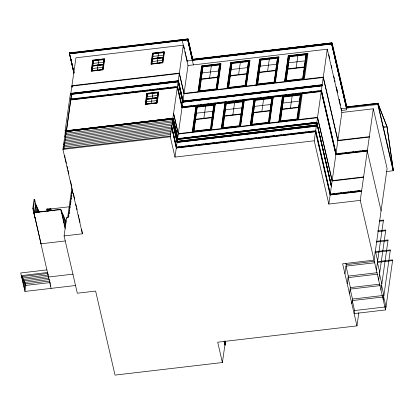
<?xml version="1.0" encoding="UTF-8"?>
<svg xmlns="http://www.w3.org/2000/svg" width="414" height="414" viewBox="0 0 414 414"><rect width="100%" height="100%" fill="white"/><g stroke="black" fill="none" stroke-linecap="round" stroke-linejoin="round"><path stroke-width="0.62" d="M386.712 171.51L393.129 170.754L377.822 104.442L377.925 103.681L346.72 107.366L331.857 42.984L192.35 59.585L331.857 42.984M393.129 170.754L393.238 169.988L377.925 103.681M21.838 277.892L21.766 275.45M22.356 280.154L22.656 278.073L22.263 276.381M35.521 218.825L34.771 217.102L32.784 208.506L34.051 199.62M22.879 282.41L23.298 279.486L22.905 277.794M34.667 199.548L35.645 203.802L34.383 212.692L33.399 208.433L34.667 199.548L33.938 199.631M23.401 284.666L23.934 280.935L23.541 279.243M23.924 286.923L24.561 282.431L24.172 280.733M35.05 212.434L36.044 205.473M24.442 289.179L25.192 283.921L24.799 282.229M35.868 212.63L36.675 206.938M75.684 285.494L24.964 291.435L25.823 285.417L25.43 283.725M36.768 212.196L37.312 208.402M37.586 212.392L37.943 209.867M50.539 210.535A1.713 1.418 8.1 0 0 48.536 209.318L47.45 209.872L47.186 210.928L46.932 209.008L50.736 208.563L51.212 210.633M73.92 73.294L69.298 52.873L188.054 38.952L192.712 59.544L187.966 38.895L192.665 59.59M48.267 211.218L48.536 209.318M51.031 210.669L50.736 208.563M65.697 131.812L65.36 131.854L65.122 130.819L70.333 94.232L178.372 81.542M70.463 94.314L70.509 93.994L178.331 81.356L178.284 81.672L70.442 94.221M65.469 133.634L65.179 132.376L65.66 132.071M224.046 341.271L224.9 344.965L222.401 362.519L115.03 375.105L95.629 291.073L77.314 293.221L64.092 235.944L82.407 233.796L62.918 149.382L65.635 129.955M70.778 93.652L70.732 93.968M63.42 147.845L63.565 146.825M63.854 144.791L63.994 143.782M65.008 136.646L65.153 135.632M65.443 133.598L65.624 132.325L65.179 132.376M174.982 157.108L176.271 148.046L315.52 131.724L314.231 140.786L174.982 157.108L170.289 136.791L172.788 119.237L66.266 131.533L173.005 118.771L177.658 139.337L172.964 118.58M66.349 131.466L66.375 130.767L173.078 118.259L177.766 138.576L316.793 122.28L331.443 185.741M66.421 130.959L71.56 94.087L70.939 99.205L70.872 98.92M63.813 149.273L70.763 99.686M47.967 274.756L48.091 273.882M48.635 275.978L48.485 277.018L73.061 274.135M50.068 283.859L50.223 282.736M65.138 228.6L60.791 209.313L34.424 212.403M61.143 211.295L61.293 210.24L61.81 212.496M50.586 286.115L50.751 284.946M61.66 213.552L61.919 211.735L62.442 213.991M62.183 215.808L62.55 213.231L63.073 215.487M62.705 218.064L63.182 214.721L63.699 216.983M63.228 220.32L63.808 216.217L64.33 218.473M63.746 222.582L64.439 217.712L64.962 219.969M64.268 224.838L65.07 219.208L65.593 221.464M64.791 227.095L65.702 220.698L66.049 222.204M64.092 235.944L66.701 217.624L68.377 217.428L72.336 189.602M67.632 217.66L71.896 187.708M68.729 216.915L68.91 215.653M69.179 213.753L69.361 212.491M69.542 211.223L69.718 209.96M69.992 208.061L70.168 206.798M70.442 204.899L70.618 203.636M70.799 202.368L70.98 201.106M71.249 199.206L71.431 197.944M71.612 196.676L71.788 195.413M72.062 193.514L72.238 192.251M92.369 68.538L102.967 67.291L103.319 64.832L103.231 64.455L92.627 65.697L92.001 71.094L93.373 60.475L103.976 59.233L103.79 61.531M92.824 65.334L93.373 60.475M97.3 70.473L97.942 64.977M98.03 65.355L98.76 60.232M102.874 67.932L102.605 69.852L103.976 59.233M103.422 64.092L103.697 62.172L93.093 63.414M82.407 233.796L81.646 229.258M147.42 93.714L145.961 103.961L156.564 102.713L158.019 92.472L147.42 93.714L146.779 99.215L157.377 97.968L158.019 92.472M152.14 61.526L162.743 60.284L163.018 57.349L152.419 58.591L151.778 64.087L153.149 53.468L163.747 52.226L162.376 62.845M146.049 104.333L146.675 98.936L157.279 97.694L156.647 103.091M152.595 58.327L153.149 53.468M151.348 103.712L151.99 98.216M152.078 98.589L152.807 93.471M157.17 62.83L157.703 58.069M158.536 53.225L157.806 58.348L157.718 57.97M163.287 56.444L163.106 57.722L152.507 58.969M163.742 53.24L163.473 55.165L152.869 56.407M70.897 99.018L177.596 86.505L182.284 106.822L182.176 107.588L177.415 86.723L178.103 81.889L182.797 102.201L182.108 107.04L184.675 106.734M178.149 81.568L178.196 81.253L183.019 102.175M172.555 121.918L172.602 121.602M65.459 130.783L65.526 131.062L173.078 118.259M177.596 86.505L177.487 87.271L70.789 99.779M178.377 81.035L178.418 80.72L70.603 93.362L70.556 93.678L178.377 81.035L183.107 101.544M173.223 118.3L177.875 138.871L173.223 118.3L66.297 130.834L66.385 131.212M193.385 64.894L187.666 39.713L192.339 60.377M187.78 39.578L192.484 59.968L187.78 39.578L69.417 53.458L188.039 39.299M188.054 38.952L69.262 53.127M172.747 119.051L177.477 139.554L176.38 147.28L171.691 126.969L65.226 139.352M177.673 138.198L182 107.8L177.306 87.483L172.855 118.285M322.133 85.243L322.087 85.563L182.838 101.885L182.884 101.57L322.133 85.243L322.133 84.735L183.112 101.037L183.066 101.352L322.092 85.056M182.931 101.249L188.013 65.521L182.258 40.598M192.277 132.025L195.957 106.165M198.006 91.779L201.685 65.919L221.009 63.652L217.329 89.512M197.188 106.771L193.726 131.103L210.369 129.152L213.831 104.82L197.188 106.771L193.99 131.243M202.917 66.525L199.455 90.857L216.098 88.906L219.56 64.574L202.917 66.525L199.714 90.997M203.879 118.254L205.598 106.17M209.608 78.008L211.326 65.924M212.284 116.676L212.972 111.842M213.143 110.631L213.401 108.82M213.577 107.614L213.831 105.798M217.842 78.634L218.359 74.013M218.53 72.807L218.789 70.991L202.146 72.942M218.871 70.385L219.56 64.574M211.59 122.554L211.761 121.328M212.025 119.491L212.201 118.269M216.532 87.82L216.708 86.593M216.967 84.756L217.143 83.535M217.402 81.698L217.578 80.471M211.601 129.758L215.285 103.898M221.267 128.625L224.947 102.765M226.996 88.379L230.676 62.519L249.999 60.253L246.32 86.112M226.179 103.371L222.716 127.703L239.359 125.752L242.821 101.42L226.179 103.371L222.98 127.843M231.907 63.125L228.445 87.457L245.088 85.507L248.55 61.174L231.907 63.125L228.704 87.597M232.87 114.854L234.588 102.77M238.599 74.613L240.317 62.524M241.274 113.276L241.533 111.464M241.704 110.253L241.962 108.442M242.138 107.236L242.821 102.403M247.091 72.429L247.779 67.596L231.136 69.547M247.862 66.99L248.55 61.174M240.146 122.218L240.317 120.992M240.581 119.154L240.751 117.933M241.015 116.096L241.191 114.869M245.523 84.42L245.699 83.198M245.957 81.361L246.133 80.135M246.392 78.298L246.568 77.071M246.744 75.85L246.92 74.623M240.596 126.358L244.276 100.498M250.258 125.225L253.937 99.365M255.987 84.979L259.666 59.119L278.995 56.858L275.31 82.712M255.169 99.971L251.707 124.303L268.35 122.353L271.812 98.02L255.169 99.971L251.971 124.443M260.898 59.73L257.436 84.058L274.078 82.107L277.54 57.779L260.898 59.73L257.694 84.197M225.459 341.038L225.232 344.174M224.352 341.177L225.169 345.126L224.253 341.167M225.464 344.593L224.652 341.659M261.86 111.459L263.578 99.376M267.589 71.213L269.307 59.13M270.264 109.881L270.523 108.064M270.694 106.859L270.953 105.042M271.129 103.836L271.817 99.003M275.993 69.635L276.769 64.196L260.127 66.147M276.852 63.59L277.54 57.779M269.136 118.818L269.307 117.597M269.571 115.76L269.747 114.533M274.513 81.025L274.689 79.798M274.948 77.961L275.124 76.735M275.388 74.898L275.558 73.676M275.734 72.45L275.91 71.224M269.586 122.958L273.266 97.104M278.808 121.876L282.488 96.022M284.537 81.63L288.216 55.776L307.985 53.458L304.306 79.317M283.725 96.628L280.262 120.955L296.905 119.004L300.367 94.677L283.725 96.628L280.521 121.095M289.448 56.382L285.986 80.714L302.629 78.758L306.091 54.431L289.448 56.382L286.25 80.854M290.411 108.111L292.129 96.027M296.139 67.865L297.857 55.781M298.82 106.533L299.079 104.716M299.25 103.51L299.508 101.699M300.367 95.655L299.591 101.094L282.948 103.045M304.549 66.287L305.32 60.848L288.677 62.799M305.408 60.242L306.091 54.431M297.687 115.47L297.863 114.248M298.121 112.411L298.297 111.185M298.556 109.348L298.732 108.121M303.064 77.677L303.239 76.45M303.503 74.613L303.674 73.392M303.938 71.555L304.114 70.328M304.285 69.102L304.461 67.88M298.577 119.558L302.256 93.704M316.27 125.939L316.317 125.618L177.29 141.919L177.249 142.235L316.317 126.125L177.068 142.447L172.374 122.135L65.878 134.773M316.363 125.302L316.41 124.981L177.383 141.283L177.337 141.598L316.405 125.489L177.156 141.816M331.335 186.507L316.72 122.787L177.694 139.083M316.793 122.28L177.653 138.897M321.999 85.693L322.045 85.372L183.019 101.673L182.972 101.989L321.999 85.693L321.357 90.713L320.074 90.863M315.628 130.959L321.248 91.478L182 107.8M178.418 80.72L183.154 101.223L322.18 84.927L327.262 49.199L188.013 65.521M176.333 147.094L315.81 130.746L315.701 131.507L176.224 147.86M321.533 90.5L336.142 153.775L336.033 154.541L321.424 91.261L321.533 90.5L182.062 106.848M341.41 110.476L346.777 109.845L331.624 43.801L192.375 60.123M331.707 43.646L192.344 59.983L331.707 43.646L346.492 107.697M330.237 194.238L335.852 154.753L367.285 151.069L360.268 200.376L328.835 204.061L330.129 194.999L315.473 131.533M335.961 153.992L341.871 112.479L327.262 49.199M344.929 273.768L346.233 264.613L345.949 263.366M347.232 283.73L348.314 276.097L346.016 266.135L374.882 262.755M361.51 191.128L361.619 190.362L330.191 194.047L330.082 194.813L361.557 191.315L330.129 194.999M381.077 210.819L367.239 150.882L367.347 150.116L335.92 153.801M366.111 150.458L367.394 150.308L373.299 108.789L341.871 112.473M349.53 293.692L350.399 287.585L348.102 277.623L377.604 274.166M377.884 103.236L387.012 126.689L393.279 170.226L386.992 126.824L377.884 103.236L346.42 106.921M351.828 303.648L352.48 299.068L350.182 289.112L380.326 285.577M383.048 296.988L352.262 300.595L354.565 310.557L354.13 313.61L385.558 309.926L392.684 259.857L377.397 261.648M222.401 362.519L217.712 342.202L356.961 325.88L358.834 312.715M376.357 270.083L383.483 220.015L379.664 220.46M378.66 280.045L385.786 229.977L377.506 230.945M380.958 290.007L388.084 239.934L376.621 241.279M383.255 299.964L390.381 249.896L375.1 251.686M21.316 275.636L47.444 272.5M22.025 276.578L47.517 273.519M22.656 278.073L48.143 275.015M187.806 39.697L69.521 53.815L187.63 39.967M93.46 60.853L104.059 59.611M153.237 53.846L163.835 52.604M152.404 58.69L163.007 57.448M92.715 66.074L103.319 64.832M152.492 59.067L163.09 57.825M91.913 70.722L102.517 69.48M151.69 63.715L162.293 62.473M192.655 59.207L332.1 42.865L347.072 107.707M186.973 61.008L331.588 44.055M203.005 66.902L219.648 64.951M231.995 63.502L248.638 61.551M260.986 60.102L277.628 58.151M289.536 56.754L306.179 54.803M72.145 93.373L178.465 80.906M70.82 93.838L178.418 81.227M201.287 78.986L217.93 77.035M230.277 75.586L246.92 73.635M259.267 72.186L275.91 70.235M287.818 68.843L304.461 66.892M71.627 94.371L178.325 81.863M201.37 79.364L218.012 77.413M230.36 75.964L247.003 74.013M259.35 72.564L275.993 70.613M287.906 69.216L304.549 67.265M71.581 99.127L73.506 98.905M74.789 98.755L76.709 98.527M78.634 98.304L80.559 98.077M81.843 97.927L84.409 97.626M85.693 97.476L87.618 97.249M88.896 97.099L91.463 96.798M92.746 96.648L94.671 96.421M95.955 96.271L98.522 95.97M99.805 95.82L101.725 95.593M103.008 95.443L105.575 95.142M106.859 94.992L108.784 94.77M110.067 94.62L112.634 94.314M113.912 94.164L115.837 93.942M117.121 93.792L119.687 93.492M120.971 93.341L122.896 93.114M124.179 92.964L126.741 92.664M128.024 92.513L129.949 92.286M131.233 92.136L133.8 91.836M135.083 91.685L137.008 91.458M138.286 91.308L140.853 91.008M142.137 90.857L144.062 90.63M145.345 90.48L147.912 90.18M149.195 90.029L151.115 89.807M152.399 89.657L154.324 89.429M156.249 89.201L158.174 88.979M159.457 88.829L161.382 88.601M163.302 88.379L165.227 88.151M166.511 88.001L168.436 87.773M170.361 87.551L172.286 87.323M173.569 87.173L175.489 86.945M70.83 99.965L177.534 87.457M147.508 94.092L158.107 92.85M147.141 96.653L157.744 95.406M146.763 99.313L157.367 98.071M146.411 101.772L157.015 100.53M182.797 102.201L322.045 85.879M185.958 106.584L187.884 106.362M189.167 106.212L191.734 105.906M193.017 105.756L194.942 105.534M196.226 105.384L198.792 105.084M200.076 104.933L202.001 104.706M203.284 104.556L205.851 104.256M207.135 104.105L209.06 103.878M210.343 103.728L212.91 103.428M214.193 103.277L216.118 103.05M217.402 102.9L219.327 102.672M221.252 102.449L223.177 102.222M224.46 102.072L226.386 101.849M228.311 101.621L230.236 101.394M231.519 101.244L233.444 101.021M235.369 100.793L237.294 100.566M238.578 100.416L240.503 100.193M242.428 99.965L244.353 99.743M245.637 99.588L247.562 99.365M249.487 99.137L251.412 98.915M252.695 98.765L254.62 98.537M256.545 98.309L258.471 98.087M259.754 97.937L261.679 97.709M263.604 97.481L265.529 97.259M266.813 97.109L269.379 96.809M270.663 96.659L272.588 96.431M273.871 96.281L276.438 95.981M277.722 95.831L279.647 95.603M280.93 95.453L283.497 95.153M284.78 95.003L286.705 94.775M287.989 94.625L290.556 94.325M291.839 94.175L293.764 93.947M295.047 93.797L297.614 93.497M298.898 93.347L300.823 93.119M302.106 92.969L304.673 92.669M305.956 92.519L307.881 92.291M309.165 92.141L311.732 91.841M313.015 91.691L314.94 91.463M316.224 91.313L318.79 91.013M181.953 107.614L321.424 91.261M197.276 107.148L213.919 105.197M226.267 103.748L242.909 101.797M255.257 100.348L271.9 98.397M283.807 97L300.45 95.049M196.417 113.188L213.06 111.237M225.407 109.788L242.05 107.837M254.398 106.393L271.041 104.442M65.122 130.819L66.354 130.674M66.261 131.088L173.187 118.554M66.266 131.533L172.969 119.025M66.095 133.246L172.571 120.764M172.736 121.152L177.337 142.106M172.69 121.473L177.29 142.421M172.643 121.788L177.109 142.131L316.317 125.618M195.558 119.232L212.201 117.281M224.548 115.832L241.191 113.881M253.539 112.432L270.182 110.481M282.089 109.084L298.732 107.133M195.646 119.605L212.284 117.654M224.636 116.21L241.279 114.259M253.627 112.81L270.27 110.859M282.177 109.462L298.82 107.511M65.66 136.299L172.136 123.817M65.443 137.826L171.919 125.344M346.399 107.055L377.868 103.365M171.805 127.703L176.271 148.046M65.008 140.879L171.484 128.397M341.017 108.789L377.822 104.442M64.791 142.406L171.267 129.924M64.574 143.932L171.049 131.45M64.356 145.459L170.832 132.977M64.139 146.986L170.615 134.503M63.922 148.512L170.397 136.03M62.918 149.382L170.289 136.791M177.585 138.788L178.869 138.638M180.152 138.488L182.077 138.266M184.002 138.038L185.927 137.81M187.211 137.66L189.136 137.438M191.061 137.21L192.986 136.987M194.269 136.832L196.195 136.61M198.12 136.382L200.045 136.159M201.328 136.009L203.253 135.782M205.178 135.554L207.103 135.331M208.387 135.181L210.312 134.954M212.237 134.726L214.162 134.503M215.446 134.353L217.371 134.126M219.296 133.903L221.221 133.675M222.504 133.525L224.429 133.298M226.354 133.075L228.28 132.847M229.563 132.697L231.488 132.47M233.413 132.247L235.338 132.019M236.622 131.869L238.547 131.642M240.472 131.419L242.397 131.191M243.68 131.041L245.606 130.819M247.531 130.591L249.456 130.363M250.739 130.213L252.664 129.991M254.589 129.763L256.514 129.535M257.798 129.385L260.365 129.085M261.648 128.935L263.573 128.713M264.856 128.557L267.423 128.257M268.707 128.107L270.632 127.885M271.915 127.735L274.482 127.429M275.765 127.279L277.69 127.057M278.974 126.907L281.541 126.601M282.824 126.451L284.749 126.229M286.033 126.079L288.599 125.778M289.883 125.628L291.808 125.401M293.091 125.251L295.658 124.95M296.941 124.8L298.867 124.573M300.15 124.423L302.717 124.122M304 123.972L305.925 123.745M307.209 123.595L309.775 123.294M311.059 123.144L312.984 122.917M314.267 122.767L316.834 122.466M177.435 139.368L316.684 123.041M177.477 139.554L316.726 123.227M178.067 141.391L316.41 124.981M177.021 147.208L179.588 146.908M180.871 146.758L182.797 146.53M184.08 146.38L186.647 146.08M187.93 145.93L189.855 145.702M191.139 145.552L193.705 145.252M194.989 145.102L196.914 144.874M198.197 144.724L200.764 144.424M202.048 144.274L203.973 144.046M205.256 143.896L207.823 143.596M209.106 143.446L211.031 143.218M212.315 143.068L214.882 142.768M216.165 142.618L218.09 142.395M219.373 142.245L221.94 141.94M223.224 141.79L225.149 141.567M226.432 141.417L228.999 141.112M230.282 140.962L232.207 140.739M233.491 140.589L236.058 140.289M237.341 140.134L239.266 139.911M240.55 139.761L243.116 139.461M244.4 139.311L246.325 139.083M247.608 138.933L249.533 138.706M251.458 138.483L253.384 138.255M254.667 138.105L256.592 137.878M258.517 137.655L260.442 137.427M261.726 137.277L263.651 137.05M265.576 136.827L267.501 136.599M268.784 136.449L271.351 136.149M272.635 135.999L274.56 135.771M276.485 135.549L278.41 135.321M279.693 135.171L281.618 134.943M283.543 134.721L285.469 134.493M286.752 134.343L288.677 134.12M290.602 133.893L292.527 133.665M293.811 133.515L295.736 133.292M297.661 133.065L299.586 132.837M300.869 132.687L302.794 132.464M304.72 132.237L306.645 132.014M307.928 131.859L309.853 131.636M311.778 131.409L313.703 131.186M383.157 127.145L385.087 126.917M383.141 127.274L386.992 126.824M369.329 136.682L337.902 140.367L323.293 77.087L184.044 93.414L179.355 73.097L71.984 85.682L72.274 86.94M369.272 137.081L337.845 140.765L323.236 77.485L183.987 93.812L179.298 73.495L71.927 86.081L72.217 87.344M337.886 153.765L339.811 153.537M341.095 153.387L343.02 153.164M344.945 152.937L346.865 152.714M348.148 152.564L350.715 152.259M351.998 152.109L353.923 151.886M355.207 151.736L357.774 151.436M359.052 151.286L360.977 151.058M362.26 150.908L364.827 150.608M335.811 154.567L367.239 150.882M32.784 208.506L33.399 208.433M50.824 208.941L69.055 206.803M46.86 209.515L50.663 209.07M60.749 209.598L33.767 212.765L34.279 213.945M363.606 176.928L332.173 180.613L317.564 117.333L178.315 133.66L173.626 113.343M363.549 177.327L332.116 181.011L317.512 117.731L178.263 134.058L173.569 113.741M34.88 217.091L51.108 288.372M332.799 193.933L334.724 193.711M336.008 193.561L337.933 193.333M339.858 193.11L341.783 192.883M343.066 192.733L345.628 192.432M346.911 192.282L348.836 192.055M350.12 191.905L352.687 191.604M353.97 191.454L355.89 191.227M357.173 191.077L359.74 190.776M40.82 243.815L65.407 240.932M379.555 221.226L383.374 220.776M46.844 269.902L20.7 272.966L24.964 291.435M378.034 231.633L385.677 230.738M23.298 279.486L48.8 276.5M23.934 280.935L48.8 278.022M24.561 282.431L49.432 279.512M376.512 242.04L387.975 240.7M25.192 283.921L50.058 281.008M25.823 285.417L50.053 282.576M374.991 252.452L390.278 250.656M346.233 264.613L374.458 261.301M377.289 262.409L392.575 260.618M348.314 276.097L377.18 272.712M350.399 287.585L379.902 284.123M352.48 299.068L383.907 295.384L381.61 285.427M354.565 310.557L385.993 306.872L383.69 296.91M35.645 203.802L39.237 212.092M35.568 204.376L38.999 212.31M69.702 54.048L69.412 52.79L69.702 54.053M71.017 59.699L70.432 57.189L72.605 66.633M71.311 60.956L72.626 66.607M72.916 67.86L73.94 72.259M373.299 108.789L387.095 168.539L374.059 260.127L342.632 263.811L356.961 325.88M331.821 43.237L346.787 108.054M331.707 43.247L346.673 108.07M331.593 43.656L346.383 107.712M375.363 250.967L377.661 260.929M377.444 262.455L379.747 272.412M336.706 88.565L337.146 90.454M339.18 99.272L339.615 101.161M379.529 273.939L381.827 283.9M328.825 54.736L329.699 58.514M331.298 65.443L331.883 67.963M333.772 76.155L334.352 78.676M334.647 79.933L335.081 81.822M336.246 86.862L337.555 92.534M339.154 99.463L340.463 105.135M341.126 108.023L341.384 109.151M341.519 109.715L341.747 110.719M360.268 200.376L385.558 309.926M321.497 91.339L335.775 153.18M321.202 91.287L335.852 154.753M331.407 186L316.715 122.342L331.371 186.253M315.81 130.746L330.413 194.021L330.305 194.787L315.582 130.772M314.231 140.786L328.835 204.061M183.857 46.29L184.427 48.754M185.193 51.745L185.705 54.291M185.989 55.523L187.273 61.065M183.066 101.86L178.237 80.932L183.324 45.204L75.953 57.794L70.825 93.331M178.289 82.184L182.838 101.885M224.74 341.446L225.47 345.033L224.559 341.074M173.187 119.144L175.51 129.209M175.8 130.467L177.689 138.643M224.528 341.54L225.242 344.619M177.425 141.469L172.695 120.966L177.378 141.785M157.377 97.968L157.294 97.595L146.691 98.837L146.779 99.215M72.895 67.896L73.915 72.3M69.433 53.106L73.956 72.714M69.298 52.873L73.956 73.035M70.333 94.232L70.571 95.267M65.215 132.123L65.505 133.38M64.651 155.659L65.231 158.174M65.526 159.431L66.395 163.209M67.12 166.356L67.705 168.871M67.994 170.128L68.864 173.901M70.463 180.82L71.767 186.481M73.366 193.4L74.675 199.062M75.834 204.097L76.414 206.612M76.704 207.869L77.144 209.758M78.303 214.788L78.883 217.303M79.172 218.566L80.047 222.339M66.701 217.624L66.871 218.38M60.791 209.313L61.184 211.005M47.382 208.956L47.465 209.334M46.932 209.008L47.424 211.14M33.881 212.749L41.043 243.789M92.731 60.159L91.163 71.198L103.158 69.79L104.726 58.757L92.731 60.159M93.031 60.309L91.515 70.975L102.853 69.645L104.375 58.979L93.031 60.309M146.779 93.398L145.21 104.437L157.206 103.029L158.774 91.996L146.779 93.398M152.507 53.152L150.934 64.191L162.93 62.783L164.503 51.75L152.507 53.152M147.079 93.548L145.562 104.214L156.901 102.884L158.422 92.218L147.079 93.548M152.807 53.302L151.291 63.968L162.63 62.638L164.146 51.973L152.807 53.302M171.867 126.751L171.758 127.517L176.452 147.834L176.561 147.068L171.867 126.751M196.164 106.263L192.515 131.869L211.399 129.654L215.042 104.054L196.164 106.263M201.887 66.017L198.244 91.623L217.127 89.408L220.771 63.808L201.887 66.017M196.779 106.569L193.24 131.409L210.783 129.354L214.317 104.509L196.779 106.569M202.503 66.323L198.968 91.163L216.512 89.108L220.046 64.263L202.503 66.323M225.154 102.869L221.511 128.469L240.389 126.26L244.032 100.654L225.154 102.869M230.883 62.623L227.234 88.223L246.118 86.014L249.761 60.408L230.883 62.623M225.77 103.169L222.235 128.009L239.773 125.954L243.308 101.114L225.77 103.169M231.498 62.923L227.964 87.763L245.497 85.708L249.037 60.868L231.498 62.923M254.144 99.469L250.501 125.069L269.379 122.86L273.023 97.254L254.144 99.469M259.873 59.223L256.225 84.829L275.108 82.614L278.751 57.008L259.873 59.223M254.76 99.769L251.226 124.614L268.764 122.554L272.298 97.714L254.76 99.769M260.489 59.528L256.954 84.368L274.487 82.308L278.027 57.468L260.489 59.528M282.695 96.12L279.052 121.726L297.93 119.511L301.573 93.906L282.695 96.12M288.423 55.874L284.78 81.48L303.659 79.265L307.302 53.66L288.423 55.874M283.311 96.426L279.776 121.266L297.314 119.206L300.849 94.366L283.311 96.426M289.039 56.18L285.505 81.02L303.043 78.965L306.577 54.12L289.039 56.18M103.246 64.356L92.643 65.598L92.731 65.976L103.334 64.734L103.246 64.356"/></g></svg>
